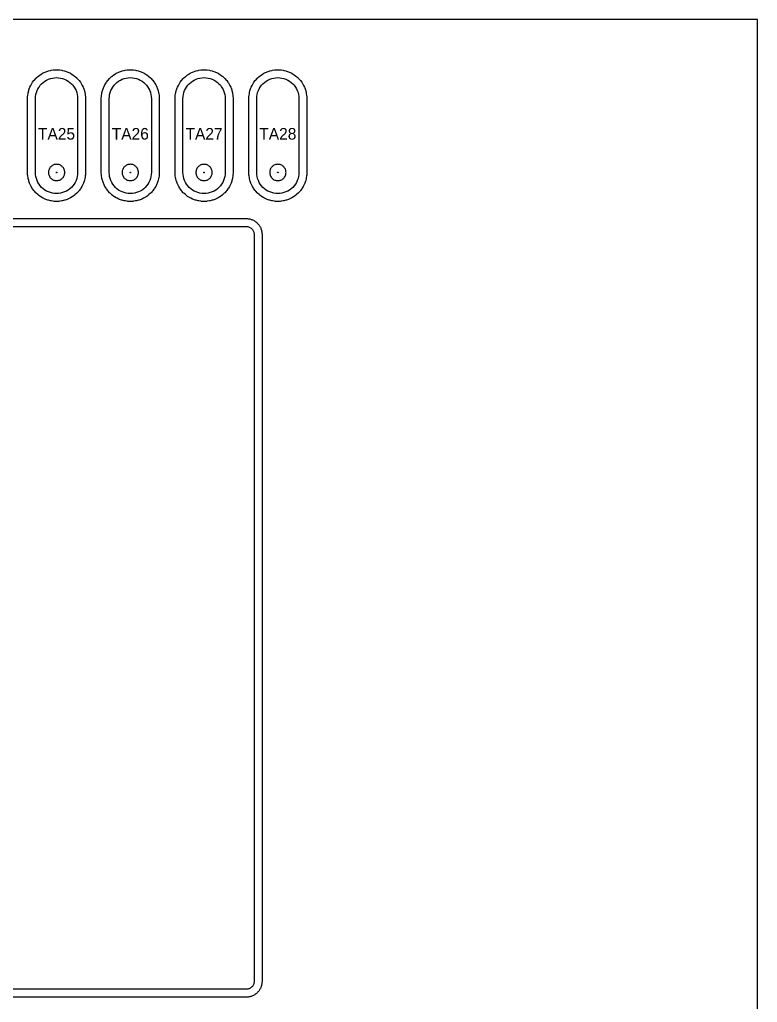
# Model space of a CAD drawing. Header units: millimetres. Extents: x 0 to 8220, y 0 to 2502.
# Drawn here: x 6540 to 6820, y 2067.1 to 2440 of the extents above; entities that cross this region are included whole.
import ezdxf
from ezdxf.enums import TextEntityAlignment as Align

# ---------------------------------------------------------------- set-up
doc = ezdxf.new("R2010")
doc.units = ezdxf.units.MM
for name, color, linetype in [('CALADO_INTERIOR', 5, 'Continuous'), ('CORTE_EXT', 1, 'Continuous'), ('HOJA', 8, 'Continuous'), ('TEXTO', 7, 'Continuous'), ('TRAYECTORIA_EXT_FRESA6', 11, 'Continuous'), ('TRAYECTORIA_INT_FRESA6', 150, 'Continuous')]:
    doc.layers.add(name, color=color, linetype=linetype)

msp = doc.modelspace()

# ---------------------------------------------------------------- linework, layer by layer
at = {"layer": 'CALADO_INTERIOR'}
for points in [[(6553.7, 2385.09), (6553.4, 2385.04), (6553.1, 2384.97), (6552.81, 2384.86), (6552.54, 2384.73), (6552.28, 2384.58), (6552.03, 2384.4), (6551.81, 2384.19), (6551.6, 2383.97), (6551.42, 2383.72), (6551.27, 2383.46), (6551.14, 2383.19), (6551.03, 2382.9), (6550.96, 2382.6), (6550.91, 2382.3), (6550.9, 2382), (6550.91, 2381.7), (6550.96, 2381.4), (6551.03, 2381.1), (6551.14, 2380.81), (6551.27, 2380.54), (6551.42, 2380.28), (6551.6, 2380.03), (6551.81, 2379.81), (6552.03, 2379.6), (6552.28, 2379.42), (6552.54, 2379.27), (6552.81, 2379.14), (6553.1, 2379.03), (6553.4, 2378.96), (6553.7, 2378.91), (6554, 2378.9), (6554.3, 2378.91), (6554.6, 2378.96), (6554.9, 2379.03), (6555.19, 2379.14), (6555.46, 2379.27), (6555.72, 2379.42), (6555.97, 2379.6), (6556.19, 2379.81), (6556.4, 2380.03), (6556.58, 2380.28), (6556.73, 2380.54), (6556.86, 2380.81), (6556.97, 2381.1), (6557.04, 2381.4), (6557.09, 2381.7), (6557.1, 2382), (6557.09, 2382.3), (6557.04, 2382.6), (6556.97, 2382.9), (6556.86, 2383.19), (6556.73, 2383.46), (6556.58, 2383.72), (6556.4, 2383.97), (6556.19, 2384.19), (6555.97, 2384.4), (6555.72, 2384.58), (6555.46, 2384.73), (6555.19, 2384.86), (6554.9, 2384.97), (6554.6, 2385.04), (6554.3, 2385.09), (6554, 2385.1)], [(6581.7, 2385.09), (6581.4, 2385.04), (6581.1, 2384.97), (6580.81, 2384.86), (6580.54, 2384.73), (6580.28, 2384.58), (6580.03, 2384.4), (6579.81, 2384.19), (6579.6, 2383.97), (6579.42, 2383.72), (6579.27, 2383.46), (6579.14, 2383.19), (6579.03, 2382.9), (6578.96, 2382.6), (6578.91, 2382.3), (6578.9, 2382), (6578.91, 2381.7), (6578.96, 2381.4), (6579.03, 2381.1), (6579.14, 2380.81), (6579.27, 2380.54), (6579.42, 2380.28), (6579.6, 2380.03), (6579.81, 2379.81), (6580.03, 2379.6), (6580.28, 2379.42), (6580.54, 2379.27), (6580.81, 2379.14), (6581.1, 2379.03), (6581.4, 2378.96), (6581.7, 2378.91), (6582, 2378.9), (6582.3, 2378.91), (6582.6, 2378.96), (6582.9, 2379.03), (6583.19, 2379.14), (6583.46, 2379.27), (6583.72, 2379.42), (6583.97, 2379.6), (6584.19, 2379.81), (6584.4, 2380.03), (6584.58, 2380.28), (6584.73, 2380.54), (6584.86, 2380.81), (6584.97, 2381.1), (6585.04, 2381.4), (6585.09, 2381.7), (6585.1, 2382), (6585.09, 2382.3), (6585.04, 2382.6), (6584.97, 2382.9), (6584.86, 2383.19), (6584.73, 2383.46), (6584.58, 2383.72), (6584.4, 2383.97), (6584.19, 2384.19), (6583.97, 2384.4), (6583.72, 2384.58), (6583.46, 2384.73), (6583.19, 2384.86), (6582.9, 2384.97), (6582.6, 2385.04), (6582.3, 2385.09), (6582, 2385.1)], [(6609.7, 2385.09), (6609.4, 2385.04), (6609.1, 2384.97), (6608.81, 2384.86), (6608.54, 2384.73), (6608.28, 2384.58), (6608.03, 2384.4), (6607.81, 2384.19), (6607.6, 2383.97), (6607.42, 2383.72), (6607.27, 2383.46), (6607.14, 2383.19), (6607.03, 2382.9), (6606.96, 2382.6), (6606.91, 2382.3), (6606.9, 2382), (6606.91, 2381.7), (6606.96, 2381.4), (6607.03, 2381.1), (6607.14, 2380.81), (6607.27, 2380.54), (6607.42, 2380.28), (6607.6, 2380.03), (6607.81, 2379.81), (6608.03, 2379.6), (6608.28, 2379.42), (6608.54, 2379.27), (6608.81, 2379.14), (6609.1, 2379.03), (6609.4, 2378.96), (6609.7, 2378.91), (6610, 2378.9), (6610.3, 2378.91), (6610.6, 2378.96), (6610.9, 2379.03), (6611.19, 2379.14), (6611.46, 2379.27), (6611.72, 2379.42), (6611.97, 2379.6), (6612.19, 2379.81), (6612.4, 2380.03), (6612.58, 2380.28), (6612.73, 2380.54), (6612.86, 2380.81), (6612.97, 2381.1), (6613.04, 2381.4), (6613.09, 2381.7), (6613.1, 2382), (6613.09, 2382.3), (6613.04, 2382.6), (6612.97, 2382.9), (6612.86, 2383.19), (6612.73, 2383.46), (6612.58, 2383.72), (6612.4, 2383.97), (6612.19, 2384.19), (6611.97, 2384.4), (6611.72, 2384.58), (6611.46, 2384.73), (6611.19, 2384.86), (6610.9, 2384.97), (6610.6, 2385.04), (6610.3, 2385.09), (6610, 2385.1)], [(6637.7, 2385.09), (6637.4, 2385.04), (6637.1, 2384.97), (6636.81, 2384.86), (6636.54, 2384.73), (6636.28, 2384.58), (6636.03, 2384.4), (6635.81, 2384.19), (6635.6, 2383.97), (6635.42, 2383.72), (6635.27, 2383.46), (6635.14, 2383.19), (6635.03, 2382.9), (6634.96, 2382.6), (6634.91, 2382.3), (6634.9, 2382), (6634.91, 2381.7), (6634.96, 2381.4), (6635.03, 2381.1), (6635.14, 2380.81), (6635.27, 2380.54), (6635.42, 2380.28), (6635.6, 2380.03), (6635.81, 2379.81), (6636.03, 2379.6), (6636.28, 2379.42), (6636.54, 2379.27), (6636.81, 2379.14), (6637.1, 2379.03), (6637.4, 2378.96), (6637.7, 2378.91), (6638, 2378.9), (6638.3, 2378.91), (6638.6, 2378.96), (6638.9, 2379.03), (6639.19, 2379.14), (6639.46, 2379.27), (6639.72, 2379.42), (6639.97, 2379.6), (6640.19, 2379.81), (6640.4, 2380.03), (6640.58, 2380.28), (6640.73, 2380.54), (6640.86, 2380.81), (6640.97, 2381.1), (6641.04, 2381.4), (6641.09, 2381.7), (6641.1, 2382), (6641.09, 2382.3), (6641.04, 2382.6), (6640.97, 2382.9), (6640.86, 2383.19), (6640.73, 2383.46), (6640.58, 2383.72), (6640.4, 2383.97), (6640.19, 2384.19), (6639.97, 2384.4), (6639.72, 2384.58), (6639.46, 2384.73), (6639.19, 2384.86), (6638.9, 2384.97), (6638.6, 2385.04), (6638.3, 2385.09), (6638, 2385.1)]]:
    msp.add_lwpolyline(points, close=True, dxfattribs=at)
at = {"layer": 'CORTE_EXT'}
for points in [[(6546.04, 2410.78), (6546.15, 2411.56), (6546.34, 2412.32), (6546.61, 2413.06), (6546.94, 2413.77), (6547.35, 2414.44), (6547.82, 2415.08), (6548.34, 2415.66), (6548.92, 2416.18), (6549.56, 2416.65), (6550.23, 2417.06), (6550.94, 2417.39), (6551.68, 2417.66), (6552.44, 2417.85), (6553.22, 2417.96), (6554, 2418), (6554.78, 2417.96), (6555.56, 2417.85), (6556.32, 2417.66), (6557.06, 2417.39), (6557.77, 2417.06), (6558.44, 2416.65), (6559.08, 2416.18), (6559.66, 2415.66), (6560.18, 2415.08), (6560.65, 2414.44), (6561.06, 2413.77), (6561.39, 2413.06), (6561.66, 2412.32), (6561.85, 2411.56), (6561.96, 2410.78), (6562, 2410), (6562, 2382), (6561.96, 2381.22), (6561.85, 2380.44), (6561.66, 2379.68), (6561.39, 2378.94), (6561.06, 2378.23), (6560.65, 2377.56), (6560.18, 2376.92), (6559.66, 2376.34), (6559.08, 2375.82), (6558.44, 2375.35), (6557.77, 2374.94), (6557.06, 2374.61), (6556.32, 2374.34), (6555.56, 2374.15), (6554.78, 2374.04), (6554, 2374), (6553.22, 2374.04), (6552.44, 2374.15), (6551.68, 2374.34), (6550.94, 2374.61), (6550.23, 2374.94), (6549.56, 2375.35), (6548.92, 2375.82), (6548.34, 2376.34), (6547.82, 2376.92), (6547.35, 2377.56), (6546.94, 2378.23), (6546.61, 2378.94), (6546.34, 2379.68), (6546.15, 2380.44), (6546.04, 2381.22), (6546, 2382), (6546, 2410)], [(6574.04, 2410.78), (6574.15, 2411.56), (6574.34, 2412.32), (6574.61, 2413.06), (6574.94, 2413.77), (6575.35, 2414.44), (6575.82, 2415.08), (6576.34, 2415.66), (6576.92, 2416.18), (6577.56, 2416.65), (6578.23, 2417.06), (6578.94, 2417.39), (6579.68, 2417.66), (6580.44, 2417.85), (6581.22, 2417.96), (6582, 2418), (6582.78, 2417.96), (6583.56, 2417.85), (6584.32, 2417.66), (6585.06, 2417.39), (6585.77, 2417.06), (6586.44, 2416.65), (6587.08, 2416.18), (6587.66, 2415.66), (6588.18, 2415.08), (6588.65, 2414.44), (6589.06, 2413.77), (6589.39, 2413.06), (6589.66, 2412.32), (6589.85, 2411.56), (6589.96, 2410.78), (6590, 2410), (6590, 2382), (6589.96, 2381.22), (6589.85, 2380.44), (6589.66, 2379.68), (6589.39, 2378.94), (6589.06, 2378.23), (6588.65, 2377.56), (6588.18, 2376.92), (6587.66, 2376.34), (6587.08, 2375.82), (6586.44, 2375.35), (6585.77, 2374.94), (6585.06, 2374.61), (6584.32, 2374.34), (6583.56, 2374.15), (6582.78, 2374.04), (6582, 2374), (6581.22, 2374.04), (6580.44, 2374.15), (6579.68, 2374.34), (6578.94, 2374.61), (6578.23, 2374.94), (6577.56, 2375.35), (6576.92, 2375.82), (6576.34, 2376.34), (6575.82, 2376.92), (6575.35, 2377.56), (6574.94, 2378.23), (6574.61, 2378.94), (6574.34, 2379.68), (6574.15, 2380.44), (6574.04, 2381.22), (6574, 2382), (6574, 2410)], [(6602.04, 2410.78), (6602.15, 2411.56), (6602.34, 2412.32), (6602.61, 2413.06), (6602.94, 2413.77), (6603.35, 2414.44), (6603.82, 2415.08), (6604.34, 2415.66), (6604.92, 2416.18), (6605.56, 2416.65), (6606.23, 2417.06), (6606.94, 2417.39), (6607.68, 2417.66), (6608.44, 2417.85), (6609.22, 2417.96), (6610, 2418), (6610.78, 2417.96), (6611.56, 2417.85), (6612.32, 2417.66), (6613.06, 2417.39), (6613.77, 2417.06), (6614.44, 2416.65), (6615.08, 2416.18), (6615.66, 2415.66), (6616.18, 2415.08), (6616.65, 2414.44), (6617.06, 2413.77), (6617.39, 2413.06), (6617.66, 2412.32), (6617.85, 2411.56), (6617.96, 2410.78), (6618, 2410), (6618, 2382), (6617.96, 2381.22), (6617.85, 2380.44), (6617.66, 2379.68), (6617.39, 2378.94), (6617.06, 2378.23), (6616.65, 2377.56), (6616.18, 2376.92), (6615.66, 2376.34), (6615.08, 2375.82), (6614.44, 2375.35), (6613.77, 2374.94), (6613.06, 2374.61), (6612.32, 2374.34), (6611.56, 2374.15), (6610.78, 2374.04), (6610, 2374), (6609.22, 2374.04), (6608.44, 2374.15), (6607.68, 2374.34), (6606.94, 2374.61), (6606.23, 2374.94), (6605.56, 2375.35), (6604.92, 2375.82), (6604.34, 2376.34), (6603.82, 2376.92), (6603.35, 2377.56), (6602.94, 2378.23), (6602.61, 2378.94), (6602.34, 2379.68), (6602.15, 2380.44), (6602.04, 2381.22), (6602, 2382), (6602, 2410)], [(6630.04, 2410.78), (6630.15, 2411.56), (6630.34, 2412.32), (6630.61, 2413.06), (6630.94, 2413.77), (6631.35, 2414.44), (6631.82, 2415.08), (6632.34, 2415.66), (6632.92, 2416.18), (6633.56, 2416.65), (6634.23, 2417.06), (6634.94, 2417.39), (6635.68, 2417.66), (6636.44, 2417.85), (6637.22, 2417.96), (6638, 2418), (6638.78, 2417.96), (6639.56, 2417.85), (6640.32, 2417.66), (6641.06, 2417.39), (6641.77, 2417.06), (6642.44, 2416.65), (6643.08, 2416.18), (6643.66, 2415.66), (6644.18, 2415.08), (6644.65, 2414.44), (6645.06, 2413.77), (6645.39, 2413.06), (6645.66, 2412.32), (6645.85, 2411.56), (6645.96, 2410.78), (6646, 2410), (6646, 2382), (6645.96, 2381.22), (6645.85, 2380.44), (6645.66, 2379.68), (6645.39, 2378.94), (6645.06, 2378.23), (6644.65, 2377.56), (6644.18, 2376.92), (6643.66, 2376.34), (6643.08, 2375.82), (6642.44, 2375.35), (6641.77, 2374.94), (6641.06, 2374.61), (6640.32, 2374.34), (6639.56, 2374.15), (6638.78, 2374.04), (6638, 2374), (6637.22, 2374.04), (6636.44, 2374.15), (6635.68, 2374.34), (6634.94, 2374.61), (6634.23, 2374.94), (6633.56, 2375.35), (6632.92, 2375.82), (6632.34, 2376.34), (6631.82, 2376.92), (6631.35, 2377.56), (6630.94, 2378.23), (6630.61, 2378.94), (6630.34, 2379.68), (6630.15, 2380.44), (6630.04, 2381.22), (6630, 2382), (6630, 2410)]]:
    msp.add_lwpolyline(points, close=True, dxfattribs=at)
msp.add_lwpolyline([(5613, 2361.5), (6626, 2361.5), (6626.29, 2361.49), (6626.59, 2361.44), (6626.87, 2361.37), (6627.15, 2361.27), (6627.41, 2361.15), (6627.67, 2360.99), (6627.9, 2360.82), (6628.12, 2360.62), (6628.32, 2360.4), (6628.49, 2360.17), (6628.65, 2359.91), (6628.77, 2359.65), (6628.87, 2359.37), (6628.94, 2359.09), (6628.99, 2358.79), (6629, 2358.5), (6629, 2075), (6628.99, 2074.71), (6628.94, 2074.41), (6628.87, 2074.13), (6628.77, 2073.85), (6628.65, 2073.59), (6628.49, 2073.33), (6628.32, 2073.1), (6628.12, 2072.88), (6627.9, 2072.68), (6627.67, 2072.51), (6627.41, 2072.35), (6627.15, 2072.23), (6626.87, 2072.13), (6626.59, 2072.06), (6626.29, 2072.01), (6626, 2072), (5613, 2072)], dxfattribs=at)
at = {"layer": 'HOJA'}
msp.add_lwpolyline([(5600, 0), (6820, 0), (6820, 2440), (5600, 2440)], close=True, dxfattribs=at)
at = {"layer": 'TRAYECTORIA_EXT_FRESA6'}
for points in [[(6543.04, 2410.93), (6543.07, 2411.22), (6543.19, 2412), (6543.24, 2412.29), (6543.43, 2413.05), (6543.52, 2413.33), (6543.78, 2414.07), (6543.9, 2414.34), (6544.23, 2415.05), (6544.37, 2415.31), (6544.78, 2415.99), (6544.94, 2416.23), (6545.41, 2416.86), (6545.59, 2417.09), (6546.12, 2417.67), (6546.33, 2417.88), (6546.91, 2418.41), (6547.14, 2418.59), (6547.77, 2419.06), (6548.01, 2419.22), (6548.69, 2419.63), (6548.95, 2419.77), (6549.66, 2420.1), (6549.93, 2420.22), (6550.67, 2420.48), (6550.95, 2420.57), (6551.71, 2420.76), (6552, 2420.81), (6552.78, 2420.93), (6553.07, 2420.96), (6553.85, 2421), (6554.15, 2421), (6554.93, 2420.96), (6555.22, 2420.93), (6556, 2420.81), (6556.29, 2420.76), (6557.05, 2420.57), (6557.33, 2420.48), (6558.07, 2420.22), (6558.34, 2420.1), (6559.05, 2419.77), (6559.31, 2419.63), (6559.99, 2419.22), (6560.23, 2419.06), (6560.86, 2418.59), (6561.09, 2418.41), (6561.67, 2417.88), (6561.88, 2417.67), (6562.41, 2417.09), (6562.59, 2416.86), (6563.06, 2416.23), (6563.22, 2415.99), (6563.63, 2415.31), (6563.77, 2415.05), (6564.1, 2414.34), (6564.22, 2414.07), (6564.48, 2413.33), (6564.57, 2413.05), (6564.76, 2412.29), (6564.81, 2412), (6564.93, 2411.22), (6564.96, 2410.93), (6565, 2410.15), (6565, 2410), (6565, 2382), (6565, 2381.85), (6564.96, 2381.07), (6564.93, 2380.78), (6564.81, 2380), (6564.76, 2379.71), (6564.57, 2378.95), (6564.48, 2378.67), (6564.22, 2377.93), (6564.1, 2377.66), (6563.77, 2376.95), (6563.63, 2376.69), (6563.22, 2376.01), (6563.06, 2375.77), (6562.59, 2375.14), (6562.41, 2374.91), (6561.88, 2374.33), (6561.67, 2374.12), (6561.09, 2373.59), (6560.86, 2373.41), (6560.23, 2372.94), (6559.99, 2372.78), (6559.31, 2372.37), (6559.05, 2372.23), (6558.34, 2371.9), (6558.07, 2371.78), (6557.33, 2371.52), (6557.05, 2371.43), (6556.29, 2371.24), (6556, 2371.19), (6555.22, 2371.07), (6554.93, 2371.04), (6554.15, 2371), (6553.85, 2371), (6553.07, 2371.04), (6552.78, 2371.07), (6552, 2371.19), (6551.71, 2371.24), (6550.95, 2371.43), (6550.67, 2371.52), (6549.93, 2371.78), (6549.66, 2371.9), (6548.95, 2372.23), (6548.69, 2372.37), (6548.01, 2372.78), (6547.77, 2372.94), (6547.14, 2373.41), (6546.91, 2373.59), (6546.33, 2374.12), (6546.12, 2374.33), (6545.59, 2374.91), (6545.41, 2375.14), (6544.94, 2375.77), (6544.78, 2376.01), (6544.37, 2376.69), (6544.23, 2376.95), (6543.9, 2377.66), (6543.78, 2377.93), (6543.52, 2378.67), (6543.43, 2378.95), (6543.24, 2379.71), (6543.19, 2380), (6543.07, 2380.78), (6543.04, 2381.07), (6543, 2381.85), (6543, 2382), (6543, 2410), (6543, 2410.15)], [(6571.04, 2410.93), (6571.07, 2411.22), (6571.19, 2412), (6571.24, 2412.29), (6571.43, 2413.05), (6571.52, 2413.33), (6571.78, 2414.07), (6571.9, 2414.34), (6572.23, 2415.05), (6572.37, 2415.31), (6572.78, 2415.99), (6572.94, 2416.23), (6573.41, 2416.86), (6573.59, 2417.09), (6574.12, 2417.67), (6574.33, 2417.88), (6574.91, 2418.41), (6575.14, 2418.59), (6575.77, 2419.06), (6576.01, 2419.22), (6576.69, 2419.63), (6576.95, 2419.77), (6577.66, 2420.1), (6577.93, 2420.22), (6578.67, 2420.48), (6578.95, 2420.57), (6579.71, 2420.76), (6580, 2420.81), (6580.78, 2420.93), (6581.07, 2420.96), (6581.85, 2421), (6582.15, 2421), (6582.93, 2420.96), (6583.22, 2420.93), (6584, 2420.81), (6584.29, 2420.76), (6585.05, 2420.57), (6585.33, 2420.48), (6586.07, 2420.22), (6586.34, 2420.1), (6587.05, 2419.77), (6587.31, 2419.63), (6587.99, 2419.22), (6588.23, 2419.06), (6588.86, 2418.59), (6589.09, 2418.41), (6589.67, 2417.88), (6589.88, 2417.67), (6590.41, 2417.09), (6590.59, 2416.86), (6591.06, 2416.23), (6591.22, 2415.99), (6591.63, 2415.31), (6591.77, 2415.05), (6592.1, 2414.34), (6592.22, 2414.07), (6592.48, 2413.33), (6592.57, 2413.05), (6592.76, 2412.29), (6592.81, 2412), (6592.93, 2411.22), (6592.96, 2410.93), (6593, 2410.15), (6593, 2410), (6593, 2382), (6593, 2381.85), (6592.96, 2381.07), (6592.93, 2380.78), (6592.81, 2380), (6592.76, 2379.71), (6592.57, 2378.95), (6592.48, 2378.67), (6592.22, 2377.93), (6592.1, 2377.66), (6591.77, 2376.95), (6591.63, 2376.69), (6591.22, 2376.01), (6591.06, 2375.77), (6590.59, 2375.14), (6590.41, 2374.91), (6589.88, 2374.33), (6589.67, 2374.12), (6589.09, 2373.59), (6588.86, 2373.41), (6588.23, 2372.94), (6587.99, 2372.78), (6587.31, 2372.37), (6587.05, 2372.23), (6586.34, 2371.9), (6586.07, 2371.78), (6585.33, 2371.52), (6585.05, 2371.43), (6584.29, 2371.24), (6584, 2371.19), (6583.22, 2371.07), (6582.93, 2371.04), (6582.15, 2371), (6581.85, 2371), (6581.07, 2371.04), (6580.78, 2371.07), (6580, 2371.19), (6579.71, 2371.24), (6578.95, 2371.43), (6578.67, 2371.52), (6577.93, 2371.78), (6577.66, 2371.9), (6576.95, 2372.23), (6576.69, 2372.37), (6576.01, 2372.78), (6575.77, 2372.94), (6575.14, 2373.41), (6574.91, 2373.59), (6574.33, 2374.12), (6574.12, 2374.33), (6573.59, 2374.91), (6573.41, 2375.14), (6572.94, 2375.77), (6572.78, 2376.01), (6572.37, 2376.69), (6572.23, 2376.95), (6571.9, 2377.66), (6571.78, 2377.93), (6571.52, 2378.67), (6571.43, 2378.95), (6571.24, 2379.71), (6571.19, 2380), (6571.07, 2380.78), (6571.04, 2381.07), (6571, 2381.85), (6571, 2382), (6571, 2410), (6571, 2410.15)], [(6599.04, 2410.93), (6599.07, 2411.22), (6599.19, 2412), (6599.24, 2412.29), (6599.43, 2413.05), (6599.52, 2413.33), (6599.78, 2414.07), (6599.9, 2414.34), (6600.23, 2415.05), (6600.37, 2415.31), (6600.78, 2415.99), (6600.94, 2416.23), (6601.41, 2416.86), (6601.59, 2417.09), (6602.12, 2417.67), (6602.33, 2417.88), (6602.91, 2418.41), (6603.14, 2418.59), (6603.77, 2419.06), (6604.01, 2419.22), (6604.69, 2419.63), (6604.95, 2419.77), (6605.66, 2420.1), (6605.93, 2420.22), (6606.67, 2420.48), (6606.95, 2420.57), (6607.71, 2420.76), (6608, 2420.81), (6608.78, 2420.93), (6609.07, 2420.96), (6609.85, 2421), (6610.15, 2421), (6610.93, 2420.96), (6611.22, 2420.93), (6612, 2420.81), (6612.29, 2420.76), (6613.05, 2420.57), (6613.33, 2420.48), (6614.07, 2420.22), (6614.34, 2420.1), (6615.05, 2419.77), (6615.31, 2419.63), (6615.99, 2419.22), (6616.23, 2419.06), (6616.86, 2418.59), (6617.09, 2418.41), (6617.67, 2417.88), (6617.88, 2417.67), (6618.41, 2417.09), (6618.59, 2416.86), (6619.06, 2416.23), (6619.22, 2415.99), (6619.63, 2415.31), (6619.77, 2415.05), (6620.1, 2414.34), (6620.22, 2414.07), (6620.48, 2413.33), (6620.57, 2413.05), (6620.76, 2412.29), (6620.81, 2412), (6620.93, 2411.22), (6620.96, 2410.93), (6621, 2410.15), (6621, 2410), (6621, 2382), (6621, 2381.85), (6620.96, 2381.07), (6620.93, 2380.78), (6620.81, 2380), (6620.76, 2379.71), (6620.57, 2378.95), (6620.48, 2378.67), (6620.22, 2377.93), (6620.1, 2377.66), (6619.77, 2376.95), (6619.63, 2376.69), (6619.22, 2376.01), (6619.06, 2375.77), (6618.59, 2375.14), (6618.41, 2374.91), (6617.88, 2374.33), (6617.67, 2374.12), (6617.09, 2373.59), (6616.86, 2373.41), (6616.23, 2372.94), (6615.99, 2372.78), (6615.31, 2372.37), (6615.05, 2372.23), (6614.34, 2371.9), (6614.07, 2371.78), (6613.33, 2371.52), (6613.05, 2371.43), (6612.29, 2371.24), (6612, 2371.19), (6611.22, 2371.07), (6610.93, 2371.04), (6610.15, 2371), (6609.85, 2371), (6609.07, 2371.04), (6608.78, 2371.07), (6608, 2371.19), (6607.71, 2371.24), (6606.95, 2371.43), (6606.67, 2371.52), (6605.93, 2371.78), (6605.66, 2371.9), (6604.95, 2372.23), (6604.69, 2372.37), (6604.01, 2372.78), (6603.77, 2372.94), (6603.14, 2373.41), (6602.91, 2373.59), (6602.33, 2374.12), (6602.12, 2374.33), (6601.59, 2374.91), (6601.41, 2375.14), (6600.94, 2375.77), (6600.78, 2376.01), (6600.37, 2376.69), (6600.23, 2376.95), (6599.9, 2377.66), (6599.78, 2377.93), (6599.52, 2378.67), (6599.43, 2378.95), (6599.24, 2379.71), (6599.19, 2380), (6599.07, 2380.78), (6599.04, 2381.07), (6599, 2381.85), (6599, 2382), (6599, 2410), (6599, 2410.15)], [(6627.04, 2410.93), (6627.07, 2411.22), (6627.19, 2412), (6627.24, 2412.29), (6627.43, 2413.05), (6627.52, 2413.33), (6627.78, 2414.07), (6627.9, 2414.34), (6628.23, 2415.05), (6628.37, 2415.31), (6628.78, 2415.99), (6628.94, 2416.23), (6629.41, 2416.86), (6629.59, 2417.09), (6630.12, 2417.67), (6630.33, 2417.88), (6630.91, 2418.41), (6631.14, 2418.59), (6631.77, 2419.06), (6632.01, 2419.22), (6632.69, 2419.63), (6632.95, 2419.77), (6633.66, 2420.1), (6633.93, 2420.22), (6634.67, 2420.48), (6634.95, 2420.57), (6635.71, 2420.76), (6636, 2420.81), (6636.78, 2420.93), (6637.07, 2420.96), (6637.85, 2421), (6638.15, 2421), (6638.93, 2420.96), (6639.22, 2420.93), (6640, 2420.81), (6640.29, 2420.76), (6641.05, 2420.57), (6641.33, 2420.48), (6642.07, 2420.22), (6642.34, 2420.1), (6643.05, 2419.77), (6643.31, 2419.63), (6643.99, 2419.22), (6644.23, 2419.06), (6644.86, 2418.59), (6645.09, 2418.41), (6645.67, 2417.88), (6645.88, 2417.67), (6646.41, 2417.09), (6646.59, 2416.86), (6647.06, 2416.23), (6647.22, 2415.99), (6647.63, 2415.31), (6647.77, 2415.05), (6648.1, 2414.34), (6648.22, 2414.07), (6648.48, 2413.33), (6648.57, 2413.05), (6648.76, 2412.29), (6648.81, 2412), (6648.93, 2411.22), (6648.96, 2410.93), (6649, 2410.15), (6649, 2410), (6649, 2382), (6649, 2381.85), (6648.96, 2381.07), (6648.93, 2380.78), (6648.81, 2380), (6648.76, 2379.71), (6648.57, 2378.95), (6648.48, 2378.67), (6648.22, 2377.93), (6648.1, 2377.66), (6647.77, 2376.95), (6647.63, 2376.69), (6647.22, 2376.01), (6647.06, 2375.77), (6646.59, 2375.14), (6646.41, 2374.91), (6645.88, 2374.33), (6645.67, 2374.12), (6645.09, 2373.59), (6644.86, 2373.41), (6644.23, 2372.94), (6643.99, 2372.78), (6643.31, 2372.37), (6643.05, 2372.23), (6642.34, 2371.9), (6642.07, 2371.78), (6641.33, 2371.52), (6641.05, 2371.43), (6640.29, 2371.24), (6640, 2371.19), (6639.22, 2371.07), (6638.93, 2371.04), (6638.15, 2371), (6637.85, 2371), (6637.07, 2371.04), (6636.78, 2371.07), (6636, 2371.19), (6635.71, 2371.24), (6634.95, 2371.43), (6634.67, 2371.52), (6633.93, 2371.78), (6633.66, 2371.9), (6632.95, 2372.23), (6632.69, 2372.37), (6632.01, 2372.78), (6631.77, 2372.94), (6631.14, 2373.41), (6630.91, 2373.59), (6630.33, 2374.12), (6630.12, 2374.33), (6629.59, 2374.91), (6629.41, 2375.14), (6628.94, 2375.77), (6628.78, 2376.01), (6628.37, 2376.69), (6628.23, 2376.95), (6627.9, 2377.66), (6627.78, 2377.93), (6627.52, 2378.67), (6627.43, 2378.95), (6627.24, 2379.71), (6627.19, 2380), (6627.07, 2380.78), (6627.04, 2381.07), (6627, 2381.85), (6627, 2382), (6627, 2410), (6627, 2410.15)]]:
    msp.add_lwpolyline(points, close=True, dxfattribs=at)
msp.add_lwpolyline([(5613, 2364.5), (6626, 2364.5), (6626.15, 2364.5), (6626.44, 2364.48), (6626.73, 2364.45), (6627.03, 2364.41), (6627.31, 2364.35), (6627.6, 2364.28), (6627.88, 2364.2), (6628.16, 2364.1), (6628.43, 2363.98), (6628.7, 2363.86), (6628.96, 2363.72), (6629.21, 2363.57), (6629.45, 2363.4), (6629.69, 2363.23), (6629.92, 2363.04), (6630.14, 2362.84), (6630.34, 2362.64), (6630.54, 2362.42), (6630.73, 2362.19), (6630.9, 2361.95), (6631.07, 2361.71), (6631.22, 2361.46), (6631.36, 2361.2), (6631.48, 2360.93), (6631.6, 2360.66), (6631.7, 2360.38), (6631.78, 2360.1), (6631.85, 2359.81), (6631.91, 2359.53), (6631.95, 2359.23), (6631.98, 2358.94), (6632, 2358.65), (6632, 2358.5), (6632, 2075), (6632, 2074.85), (6631.98, 2074.56), (6631.95, 2074.27), (6631.91, 2073.97), (6631.85, 2073.69), (6631.78, 2073.4), (6631.7, 2073.12), (6631.6, 2072.84), (6631.48, 2072.57), (6631.36, 2072.3), (6631.22, 2072.04), (6631.07, 2071.79), (6630.9, 2071.55), (6630.73, 2071.31), (6630.54, 2071.08), (6630.34, 2070.86), (6630.14, 2070.66), (6629.92, 2070.46), (6629.69, 2070.27), (6629.45, 2070.1), (6629.21, 2069.93), (6628.96, 2069.78), (6628.7, 2069.64), (6628.43, 2069.52), (6628.16, 2069.4), (6627.88, 2069.3), (6627.6, 2069.22), (6627.31, 2069.15), (6627.03, 2069.09), (6626.73, 2069.05), (6626.44, 2069.02), (6626.15, 2069), (6626, 2069), (5613, 2069)], dxfattribs=at)
at = {"layer": 'TRAYECTORIA_INT_FRESA6'}
for points in [[(6553.99, 2382.1), (6554, 2382.1), (6554.01, 2382.1), (6554.02, 2382.09), (6554.03, 2382.09), (6554.04, 2382.09), (6554.05, 2382.09), (6554.05, 2382.08), (6554.06, 2382.07), (6554.07, 2382.07), (6554.07, 2382.06), (6554.08, 2382.05), (6554.09, 2382.05), (6554.09, 2382.04), (6554.09, 2382.03), (6554.09, 2382.02), (6554.1, 2382.01), (6554.1, 2382), (6554.1, 2381.99), (6554.09, 2381.98), (6554.09, 2381.97), (6554.09, 2381.96), (6554.09, 2381.95), (6554.08, 2381.95), (6554.07, 2381.94), (6554.07, 2381.93), (6554.06, 2381.93), (6554.05, 2381.92), (6554.05, 2381.91), (6554.04, 2381.91), (6554.03, 2381.91), (6554.02, 2381.91), (6554.01, 2381.9), (6554, 2381.9), (6553.99, 2381.9), (6553.98, 2381.91), (6553.97, 2381.91), (6553.96, 2381.91), (6553.95, 2381.91), (6553.95, 2381.92), (6553.94, 2381.93), (6553.93, 2381.93), (6553.93, 2381.94), (6553.92, 2381.95), (6553.91, 2381.95), (6553.91, 2381.96), (6553.91, 2381.97), (6553.91, 2381.98), (6553.9, 2381.99), (6553.9, 2382), (6553.9, 2382.01), (6553.91, 2382.02), (6553.91, 2382.03), (6553.91, 2382.04), (6553.91, 2382.05), (6553.92, 2382.05), (6553.93, 2382.06), (6553.93, 2382.07), (6553.94, 2382.07), (6553.95, 2382.08), (6553.95, 2382.09), (6553.96, 2382.09), (6553.97, 2382.09), (6553.98, 2382.09)], [(6581.99, 2382.1), (6582, 2382.1), (6582.01, 2382.1), (6582.02, 2382.09), (6582.03, 2382.09), (6582.04, 2382.09), (6582.05, 2382.09), (6582.05, 2382.08), (6582.06, 2382.07), (6582.07, 2382.07), (6582.07, 2382.06), (6582.08, 2382.05), (6582.09, 2382.05), (6582.09, 2382.04), (6582.09, 2382.03), (6582.09, 2382.02), (6582.1, 2382.01), (6582.1, 2382), (6582.1, 2381.99), (6582.09, 2381.98), (6582.09, 2381.97), (6582.09, 2381.96), (6582.09, 2381.95), (6582.08, 2381.95), (6582.07, 2381.94), (6582.07, 2381.93), (6582.06, 2381.93), (6582.05, 2381.92), (6582.05, 2381.91), (6582.04, 2381.91), (6582.03, 2381.91), (6582.02, 2381.91), (6582.01, 2381.9), (6582, 2381.9), (6581.99, 2381.9), (6581.98, 2381.91), (6581.97, 2381.91), (6581.96, 2381.91), (6581.95, 2381.91), (6581.95, 2381.92), (6581.94, 2381.93), (6581.93, 2381.93), (6581.93, 2381.94), (6581.92, 2381.95), (6581.91, 2381.95), (6581.91, 2381.96), (6581.91, 2381.97), (6581.91, 2381.98), (6581.9, 2381.99), (6581.9, 2382), (6581.9, 2382.01), (6581.91, 2382.02), (6581.91, 2382.03), (6581.91, 2382.04), (6581.91, 2382.05), (6581.92, 2382.05), (6581.93, 2382.06), (6581.93, 2382.07), (6581.94, 2382.07), (6581.95, 2382.08), (6581.95, 2382.09), (6581.96, 2382.09), (6581.97, 2382.09), (6581.98, 2382.09)], [(6609.99, 2382.1), (6610, 2382.1), (6610.01, 2382.1), (6610.02, 2382.09), (6610.03, 2382.09), (6610.04, 2382.09), (6610.05, 2382.09), (6610.05, 2382.08), (6610.06, 2382.07), (6610.07, 2382.07), (6610.07, 2382.06), (6610.08, 2382.05), (6610.09, 2382.05), (6610.09, 2382.04), (6610.09, 2382.03), (6610.09, 2382.02), (6610.1, 2382.01), (6610.1, 2382), (6610.1, 2381.99), (6610.09, 2381.98), (6610.09, 2381.97), (6610.09, 2381.96), (6610.09, 2381.95), (6610.08, 2381.95), (6610.07, 2381.94), (6610.07, 2381.93), (6610.06, 2381.93), (6610.05, 2381.92), (6610.05, 2381.91), (6610.04, 2381.91), (6610.03, 2381.91), (6610.02, 2381.91), (6610.01, 2381.9), (6610, 2381.9), (6609.99, 2381.9), (6609.98, 2381.91), (6609.97, 2381.91), (6609.96, 2381.91), (6609.95, 2381.91), (6609.95, 2381.92), (6609.94, 2381.93), (6609.93, 2381.93), (6609.93, 2381.94), (6609.92, 2381.95), (6609.91, 2381.95), (6609.91, 2381.96), (6609.91, 2381.97), (6609.91, 2381.98), (6609.9, 2381.99), (6609.9, 2382), (6609.9, 2382.01), (6609.91, 2382.02), (6609.91, 2382.03), (6609.91, 2382.04), (6609.91, 2382.05), (6609.92, 2382.05), (6609.93, 2382.06), (6609.93, 2382.07), (6609.94, 2382.07), (6609.95, 2382.08), (6609.95, 2382.09), (6609.96, 2382.09), (6609.97, 2382.09), (6609.98, 2382.09)], [(6637.99, 2382.1), (6638, 2382.1), (6638.01, 2382.1), (6638.02, 2382.09), (6638.03, 2382.09), (6638.04, 2382.09), (6638.05, 2382.09), (6638.05, 2382.08), (6638.06, 2382.07), (6638.07, 2382.07), (6638.07, 2382.06), (6638.08, 2382.05), (6638.09, 2382.05), (6638.09, 2382.04), (6638.09, 2382.03), (6638.09, 2382.02), (6638.1, 2382.01), (6638.1, 2382), (6638.1, 2381.99), (6638.09, 2381.98), (6638.09, 2381.97), (6638.09, 2381.96), (6638.09, 2381.95), (6638.08, 2381.95), (6638.07, 2381.94), (6638.07, 2381.93), (6638.06, 2381.93), (6638.05, 2381.92), (6638.05, 2381.91), (6638.04, 2381.91), (6638.03, 2381.91), (6638.02, 2381.91), (6638.01, 2381.9), (6638, 2381.9), (6637.99, 2381.9), (6637.98, 2381.91), (6637.97, 2381.91), (6637.96, 2381.91), (6637.95, 2381.91), (6637.95, 2381.92), (6637.94, 2381.93), (6637.93, 2381.93), (6637.93, 2381.94), (6637.92, 2381.95), (6637.91, 2381.95), (6637.91, 2381.96), (6637.91, 2381.97), (6637.91, 2381.98), (6637.9, 2381.99), (6637.9, 2382), (6637.9, 2382.01), (6637.91, 2382.02), (6637.91, 2382.03), (6637.91, 2382.04), (6637.91, 2382.05), (6637.92, 2382.05), (6637.93, 2382.06), (6637.93, 2382.07), (6637.94, 2382.07), (6637.95, 2382.08), (6637.95, 2382.09), (6637.96, 2382.09), (6637.97, 2382.09), (6637.98, 2382.09)]]:
    msp.add_lwpolyline(points, close=True, dxfattribs=at)

# ---------------------------------------------------------------- texts
at = {"layer": 'TEXTO'}
for s, p in [('TA25', (6554, 2396.68)), ('TA26', (6582, 2396.68)), ('TA27', (6610, 2396.68)), ('TA28', (6638, 2396.68))]:
    msp.add_text(s, height=4.4, dxfattribs=at).set_placement(p, align=Align.MIDDLE_CENTER)

doc.saveas('drawing.dxf')
